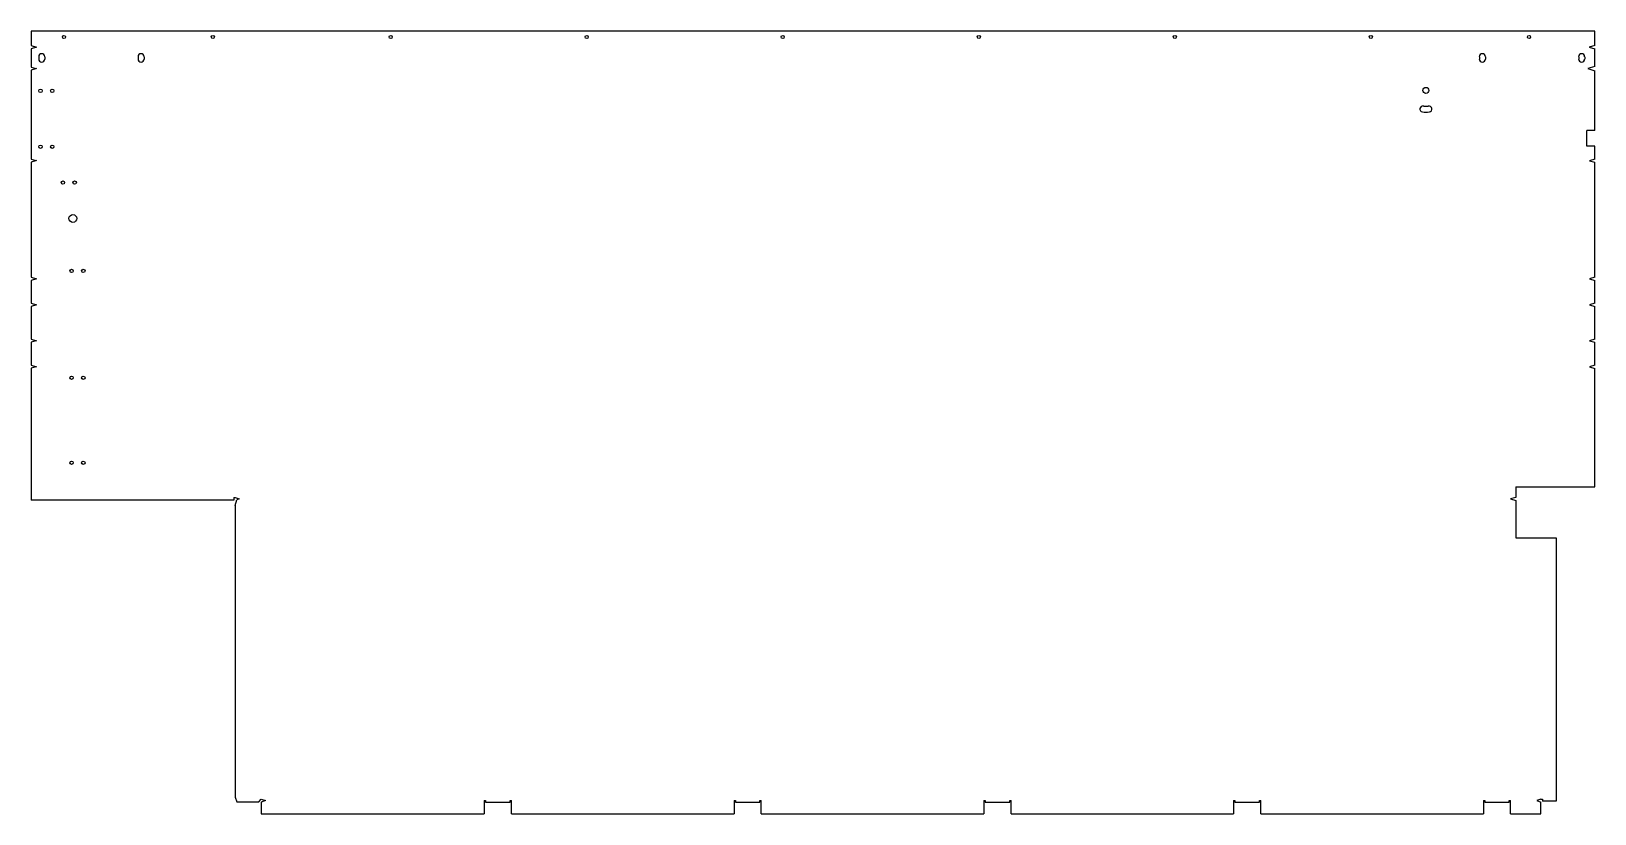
# Model space of a CAD drawing. Extents: x 101 to 3091, y 433 to 1929.
import ezdxf

# ---------------------------------------------------------------- set-up
doc = ezdxf.new("R2010")
doc.units = 0
doc.layers.get('0').update_dxf_attribs({"linetype": 'CONTINUOUS'})

msp = doc.modelspace()

# ---------------------------------------------------------------- linework, layer by layer
for p, q in [((100.5, 1929.5), (100.5, 1902.1)), ((3091.4, 1929.5), (100.5, 1929.5)), ((3091.4, 1902.3), (3091.4, 1929.5)), ((100.5, 1902.1), (110.5, 1899.1)), ((110.5, 1899.1), (100.5, 1896.1)), ((100.5, 1896.1), (100.5, 1861)), ((3091.4, 1902.3), (3080.8, 1899.1)), ((3080.8, 1899.1), (3091.4, 1895.9)), ((3091.4, 1861.9), (3091.4, 1895.9)), ((100.5, 1861), (110.5, 1858)), ((110.5, 1858), (100.5, 1855)), ((100.5, 1855), (100.5, 1685)), ((114.8, 1880.8), (114.8, 1876.3)), ((126.3, 1880.8), (126.3, 1876.3)), ((304.8, 1880.8), (304.8, 1876.3)), ((316.3, 1880.8), (316.3, 1876.3)), ((2870.7, 1880.8), (2870.7, 1876.3)), ((2882.2, 1880.8), (2882.2, 1876.3)), ((3060.7, 1880.8), (3060.7, 1876.3)), ((3072.2, 1880.8), (3072.2, 1876.3)), ((3091.4, 1861.9), (3078.4, 1858)), ((3078.4, 1858), (3091.4, 1854.1)), ((3091.4, 1739.9), (3091.4, 1854.1)), ((3091.4, 1739.9), (3076.4, 1739.9)), ((3076.4, 1709.9), (3076.4, 1739.9)), ((3091.4, 1709.9), (3076.4, 1709.9)), ((3091.4, 1684.9), (3091.4, 1709.9)), ((100.5, 1685), (110.5, 1682)), ((110.5, 1682), (100.5, 1679)), ((100.5, 1679), (100.5, 1459)), ((3091.4, 1684.9), (3081.4, 1681.9)), ((3081.4, 1681.9), (3091.4, 1678.9)), ((3091.4, 1458.9), (3091.4, 1678.9)), ((100.5, 1459), (110.5, 1456)), ((110.5, 1456), (100.5, 1453)), ((100.5, 1453), (100.5, 1409.2)), ((3091.4, 1458.9), (3081.4, 1455.9)), ((3081.4, 1455.9), (3091.4, 1452.9)), ((3091.4, 1409.1), (3091.4, 1452.9)), ((100.5, 1409.2), (110.5, 1406.2)), ((110.5, 1406.2), (100.5, 1403.2)), ((3091.4, 1409.1), (3081.4, 1406.1)), ((3081.4, 1406.1), (3091.4, 1403.1)), ((100.5, 1403.2), (100.5, 1340.6)), ((3091.4, 1340.5), (3091.4, 1403.1)), ((100.5, 1340.6), (110.5, 1337.6)), ((110.5, 1337.6), (100.5, 1334.6)), ((100.5, 1334.6), (100.5, 1290.8)), ((3091.4, 1340.5), (3081.4, 1337.5)), ((3081.4, 1337.5), (3091.4, 1334.5)), ((3091.4, 1290.7), (3091.4, 1334.5)), ((100.5, 1290.8), (110.5, 1287.8)), ((110.5, 1287.8), (100.5, 1284.8)), ((3091.4, 1290.7), (3081.4, 1287.7)), ((3081.4, 1287.7), (3091.4, 1284.7)), ((100.5, 1284.8), (100.5, 1032.8)), ((3091.4, 1057.8), (3091.4, 1284.7)), ((2940.4, 1057.8), (3091.4, 1057.8)), ((2940.4, 1057.8), (2940.4, 1037.7)), ((488.1, 1032.8), (100.5, 1032.8)), ((488.1, 1037.8), (490.5, 1037.8)), ((488.1, 1037.8), (488.1, 1032.8)), ((490.5, 1037.8), (498.5, 1034.8)), ((490.5, 1022.3), (493.5, 1032.9)), ((490.5, 1022.3), (490.5, 464.4)), ((498.5, 1034.8), (493.5, 1032.9)), ((2940.4, 1037.7), (2930.6, 1034.8)), ((2930.6, 1034.8), (2940.4, 1031.8)), ((2940.4, 1031.8), (2940.4, 960.8)), ((2940.4, 960.8), (3017.4, 960.8)), ((3017.4, 960.8), (3017.4, 456.6)), ((490.5, 464.4), (493.5, 455.8)), ((493.5, 455.8), (535.8, 455.8)), ((535.8, 455.8), (540.5, 460.8)), ((540.5, 460.8), (548.5, 457.8)), ((548.5, 457.8), (540.5, 454.8)), ((540.5, 454.8), (540.5, 432.8)), ((967.2, 457.8), (969.7, 457.8)), ((967.2, 457.8), (967.2, 432.8)), ((969.7, 457.8), (969.7, 454.8)), ((969.7, 454.8), (1016.7, 454.8)), ((1016.7, 457.8), (1019.2, 457.8)), ((1016.7, 454.8), (1016.7, 457.8)), ((1019.2, 432.8), (1019.2, 457.8)), ((1445, 457.8), (1447.5, 457.8)), ((1445, 457.8), (1445, 432.8)), ((1447.5, 457.8), (1447.5, 454.8)), ((1447.5, 454.8), (1494.5, 454.8)), ((1494.5, 457.8), (1497, 457.8)), ((1494.5, 454.8), (1494.5, 457.8)), ((1497, 432.8), (1497, 457.8)), ((1922.8, 457.8), (1925.3, 457.8)), ((1922.8, 457.8), (1922.8, 432.8)), ((1925.3, 457.8), (1925.3, 454.8)), ((1925.3, 454.8), (1972.3, 454.8)), ((1972.3, 457.8), (1974.8, 457.8)), ((1972.3, 454.8), (1972.3, 457.8)), ((1974.8, 432.8), (1974.8, 457.8)), ((2400.6, 457.8), (2400.6, 432.8)), ((2400.6, 457.8), (2403.1, 457.8)), ((2403.1, 457.8), (2403.1, 454.8)), ((2403.1, 454.8), (2450.1, 454.8)), ((2450.1, 457.8), (2452.6, 457.8)), ((2450.1, 454.8), (2450.1, 457.8)), ((2452.6, 432.8), (2452.6, 457.8)), ((2878.4, 457.8), (2880.9, 457.8)), ((2878.4, 457.8), (2878.4, 432.8)), ((2880.9, 457.8), (2880.9, 454.8)), ((2880.9, 454.8), (2927.9, 454.8)), ((2927.9, 457.8), (2930.4, 457.8)), ((2927.9, 454.8), (2927.9, 457.8)), ((2930.4, 432.8), (2930.4, 457.8)), ((2988.6, 460.8), (2980.6, 457.8)), ((2980.6, 457.8), (2988.6, 454.8)), ((2988.6, 460.8), (2991.6, 460.8)), ((2988.6, 432.8), (2988.6, 454.8)), ((2991.6, 460.8), (2991.6, 456.6)), ((3017.4, 456.6), (2991.6, 456.6)), ((540.5, 432.8), (967.2, 432.8)), ((1019.2, 432.8), (1445, 432.8)), ((1497, 432.8), (1922.8, 432.8)), ((1974.8, 432.8), (2400.6, 432.8)), ((2452.6, 432.8), (2878.4, 432.8)), ((2930.4, 432.8), (2988.6, 432.8))]:
    msp.add_line(p, q)
for centre, radius in [((163.1, 1918.6), 3), ((447.8, 1918.6), 3), ((788.1, 1918.6), 3), ((1163.1, 1918.6), 3), ((1538.1, 1918.6), 3), ((1913.1, 1918.6), 3), ((2288.1, 1918.6), 3), ((2663.1, 1918.6), 3), ((2965.7, 1918.5), 3), ((118.2, 1815.5), 3.25), ((140.7, 1815.5), 3.25), ((2768.4, 1816.4), 5.75), ((118.2, 1708.6), 3.25), ((140.7, 1708.6), 3.25), ((161, 1640), 3.25), ((183.5, 1640), 3.25), ((180.1, 1571.4), 7.5), ((177.6, 1471), 3.25), ((200.1, 1471), 3.25), ((177.6, 1266.7), 3.25), ((200.1, 1266.7), 3.25), ((177.6, 1104.1), 3.25), ((200.1, 1104.1), 3.25)]:
    msp.add_circle(centre, radius)
for centre, radius, start, end in [((120.5, 1880.8), 5.75, 0, 180), ((310.5, 1880.8), 5.75, 0, 180), ((2876.4, 1880.8), 5.75, 0, 180), ((3066.4, 1880.8), 5.75, 0, 180), ((120.5, 1876.3), 5.75, 180, 0), ((310.5, 1876.3), 5.75, 180, 0), ((2876.4, 1876.3), 5.75, 180, 0), ((3066.4, 1876.3), 5.75, 180, 0), ((2762.7, 1780.9), 5.75, 80.8388, 260.8388), ((2768.4, 1816.4), 41.7, 260.8388, 279.1612), ((2768.4, 1816.4), 30.3, 260.8388, 279.1612), ((2774.2, 1780.9), 5.75, 279.1612, 99.1612)]:
    msp.add_arc(centre, radius, start, end)

doc.saveas('drawing.dxf')
